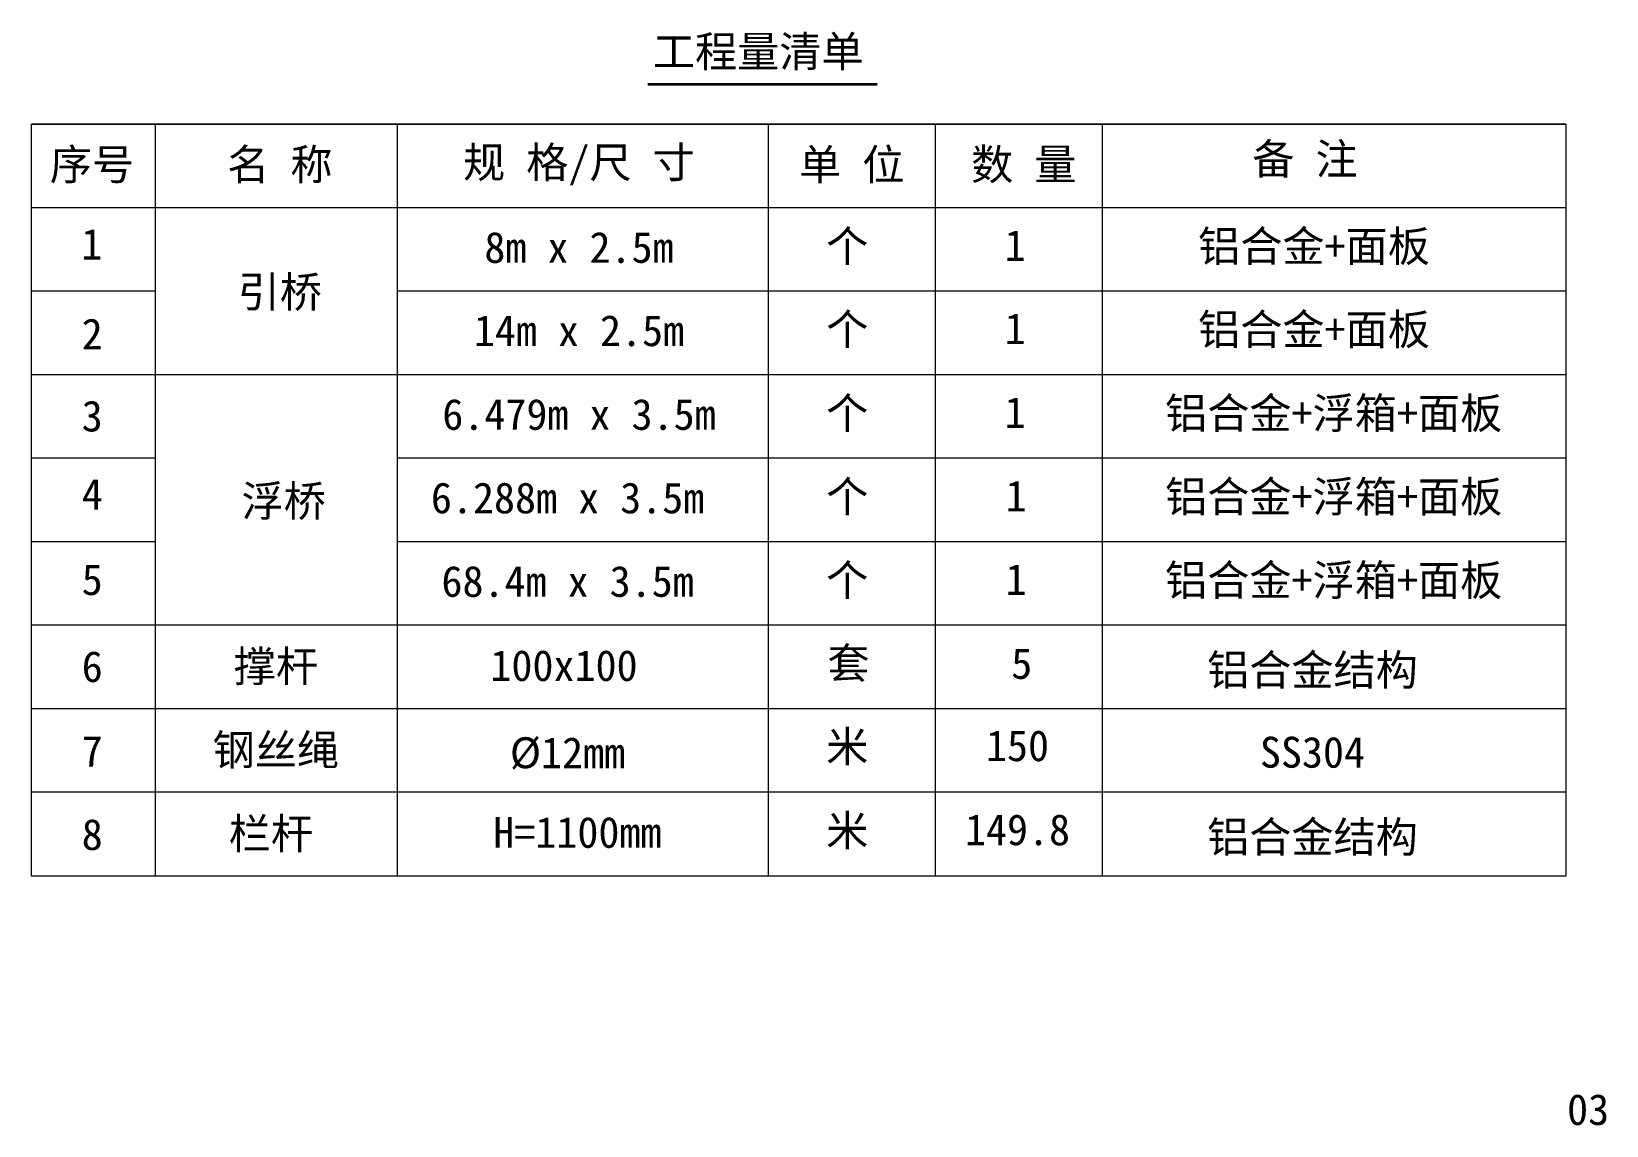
# Model space of a CAD drawing. Header units: millimetres. Extents: x 11827 to 862553, y 15071 to 134256.
# Drawn here: x 165556 to 211413, y 15270 to 47113 of the extents above; entities that cross this region are included whole.
import ezdxf
from ezdxf.enums import TextEntityAlignment as Align

# ---------------------------------------------------------------- set-up
doc = ezdxf.new("R2010")
doc.units = ezdxf.units.MM
doc.layers.add('文本', color=3, linetype='Continuous', lineweight=13)
doc.styles.add('宋体', font='')
doc.styles.get('宋体').set_extended_font_data('SimSun')

msp = doc.modelspace()

# ---------------------------------------------------------------- linework, layer by layer
at = {"layer": '文本'}
for p, q in [((210225.33, 44413.34), (165555.55, 44413.34)), ((169155.13, 44413.34), (169155.13, 22523.65)), ((176204.77, 44413.34), (176204.77, 22523.65)), ((187005.12, 44413.34), (187005.12, 22523.65)), ((191865.09, 44413.34), (191865.09, 22523.65)), ((196725.06, 44413.34), (196725.06, 22523.65)), ((210225.33, 41982.83), (165555.55, 41982.83)), ((169155.13, 39552.32), (165555.55, 39552.32)), ((210225.33, 39559.85), (176204.77, 39559.85)), ((169155.13, 37121.8), (165555.55, 37121.8)), ((210225.33, 37121.8), (169155.13, 37121.8)), ((169155.13, 34691.29), (165555.55, 34691.29)), ((210225.33, 34691.29), (176204.77, 34691.29)), ((169155.13, 32260.78), (165555.55, 32260.78)), ((210225.33, 32260.78), (176204.77, 32260.78)), ((210225.33, 29830.26), (165555.55, 29830.26)), ((210225.33, 27399.75), (165555.55, 27399.75)), ((210225.33, 24969.24), (165555.55, 24969.24)), ((210225.33, 22523.65), (165555.55, 22523.65))]:
    msp.add_line(p, q, dxfattribs=at)
at = {"layer": '文本', "const_width": 81}
msp.add_lwpolyline([(183497.77, 45578.12), (190187.19, 45578.12)], dxfattribs=at)
at = {"layer": '文本'}
msp.add_lwpolyline([(165555.55, 22523.65), (165555.55, 44413.34), (210225.33, 44413.34), (210225.33, 22523.65)], dxfattribs=at)

# ---------------------------------------------------------------- texts
at = {"layer": '文本', "style": '宋体'}
for s, p in [('工程量清单', (183646.89, 46532.12)), ('03', (210265.87, 15734.29))]:
    msp.add_text(s, height=900, dxfattribs=at).set_placement(p, align=Align.MIDDLE_LEFT)
for s, p in [('序号', (167316.01, 43261.15)), ('名 称', (172787.92, 43261.15)), ('规 格/尺 寸', (181494.47, 43261.15)), ('单 位', (189438.29, 43261.15)), ('数 量', (194445.98, 43261.15)), ('备 注', (202634.92, 43421.89)), ('1', (167314.21, 40925.46)), ('个', (189307.13, 40885.53)), ('1', (194195.21, 40885.53)), ('铝合金+面板', (202896.46, 40885.53)), ('8m x 2.5m', (181496.01, 40822.62)), ('引桥', (172786.13, 39546.43)), ('个', (189307.13, 38462.55)), ('铝合金+面板', (202896.46, 38462.55)), ('2', (167323.63, 38310.31)), ('14m x 2.5m', (181496.01, 38399.65)), ('1', (194195.21, 38462.55)), ('3', (167323.63, 35913.03)), ('6.479m x 3.5m', (181496.01, 35961.6)), ('个', (189307.13, 36024.5)), ('1', (194195.21, 36024.5)), ('铝合金+浮箱+面板', (203469.38, 36024.5)), ('4', (167323.63, 33641.77)), ('浮桥', (172898.85, 33460.03)), ('6.288m x 3.5m', (181164.72, 33531.08)), ('个', (189307.13, 33593.99)), ('个', (189307.13, 33593.99)), ('1', (194220.67, 33593.99)), ('铝合金+浮箱+面板', (203469.38, 33593.99)), ('个', (189307.13, 31163.47)), ('个', (189307.13, 31163.47)), ('铝合金+浮箱+面板', (203469.38, 31163.47)), ('5', (167323.63, 31153.09)), ('68.4m x 3.5m', (181164.72, 31100.57)), ('1', (194220.67, 31163.47)), ('6', (167323.63, 28620.78)), ('撑杆', (172672.1, 28650.09)), ('100x100', (181059.72, 28651.09)), ('套', (189341.25, 28744.88)), ('5', (194386.44, 28711.8)), ('铝合金结构', (202852.47, 28550.17)), ('钢丝绳', (172672.1, 26219.58)), ('米', (189307.13, 26317.52)), ('150', (194263.83, 26317.52)), ('SS304', (202852.47, 26134.74)), ('7', (167323.63, 26163.02)), ('栏杆', (172524.72, 23781.53)), ('米', (189307.13, 23871.93)), ('149.8', (194263.83, 23871.93)), ('8', (167323.63, 23732.51)), ('H=1100mm', (181449.9, 23794.78)), ('铝合金结构', (202852.47, 23689.15))]:
    msp.add_text(s, height=900, dxfattribs=at).set_placement(p, align=Align.MIDDLE)
at = {"layer": '文本', "insert": (179482.54, 26570.37), "char_height": 900, "attachment_point": 1, "style": '宋体'}
msp.add_mtext_dynamic_manual_height_columns('%%C12mm', width=1546.1937, gutter_width=12.5, heights=[0], dxfattribs=at)

doc.saveas('drawing.dxf')
